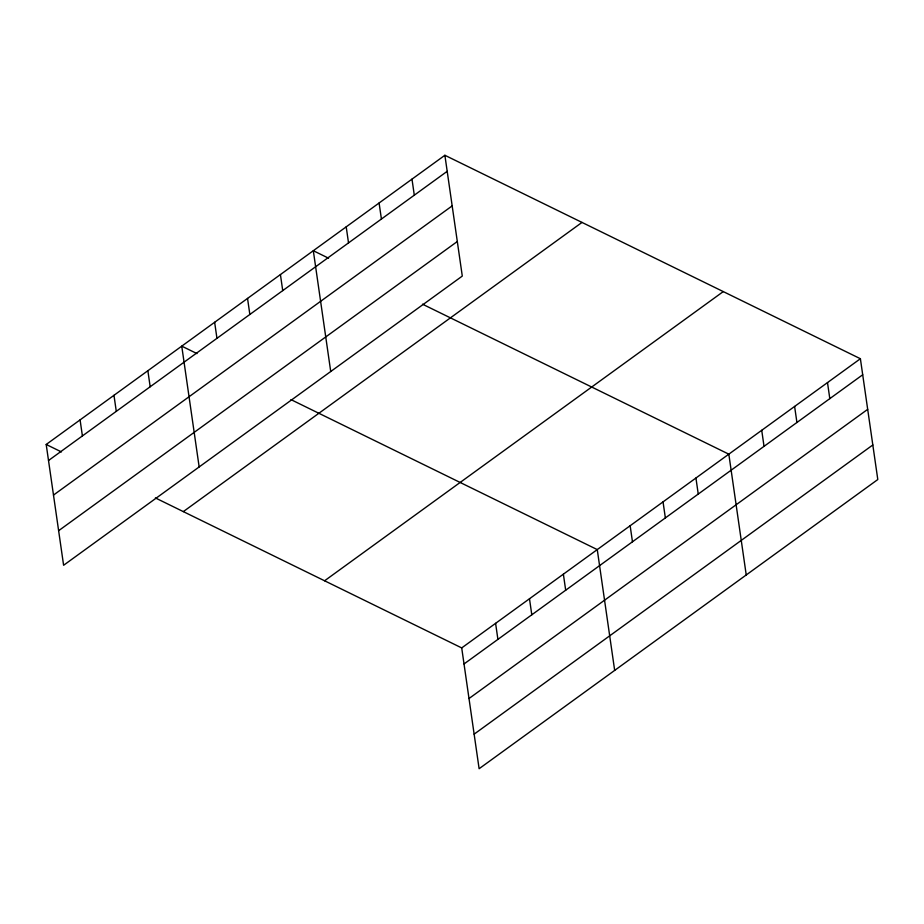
<?xml version="1.0" encoding="UTF-8"?>
<svg xmlns="http://www.w3.org/2000/svg" width="924" height="924" viewBox="0 0 924 924"><rect width="100%" height="100%" fill="white"/><g stroke="black" fill="none" stroke-linecap="round" stroke-linejoin="round"><path stroke-width="1.39" d="M444.883 155.278L462.289 276.08L63.606 565.269L46.2 444.467L444.883 155.278L860.394 358.731L877.8 479.533L479.117 768.722L461.711 647.92L155.382 497.932M48.51 460.51L447.193 171.321M53.488 495.079L452.171 205.89M58.628 530.699L457.311 241.511M183.322 511.607L582.005 222.418M324.59 580.78L723.273 291.591M461.711 647.92L860.394 358.731M464.021 663.963L862.704 374.774M468.999 698.532L867.682 409.344M474.139 734.153L872.822 444.964M328.551 258.177L313.317 250.716L330.723 371.506M422.499 304.181L728.828 454.169L746.234 574.959M196.985 353.603L181.751 346.142L199.157 466.943M290.945 399.607L597.262 549.595L614.668 670.397M46.2 444.467L61.434 451.928M827.5 382.594L829.81 398.637M794.605 406.445L796.927 422.487M761.722 430.307L764.033 446.35M695.934 478.02L698.244 494.063M663.039 501.882L665.361 517.925M630.156 525.744L632.466 541.787M563.374 574.174L565.684 590.217M529.487 598.764L531.797 614.806M495.599 623.342L497.909 639.385M411.988 179.141L414.298 195.183M379.094 203.003L381.416 219.034M346.211 226.854L348.521 242.897M280.422 274.567L282.732 290.61M247.54 298.429L249.85 314.472M214.645 322.291L216.955 338.334M147.863 370.732L150.173 386.775M113.975 395.31L116.285 411.353M80.088 419.889L82.398 435.932"/></g></svg>
